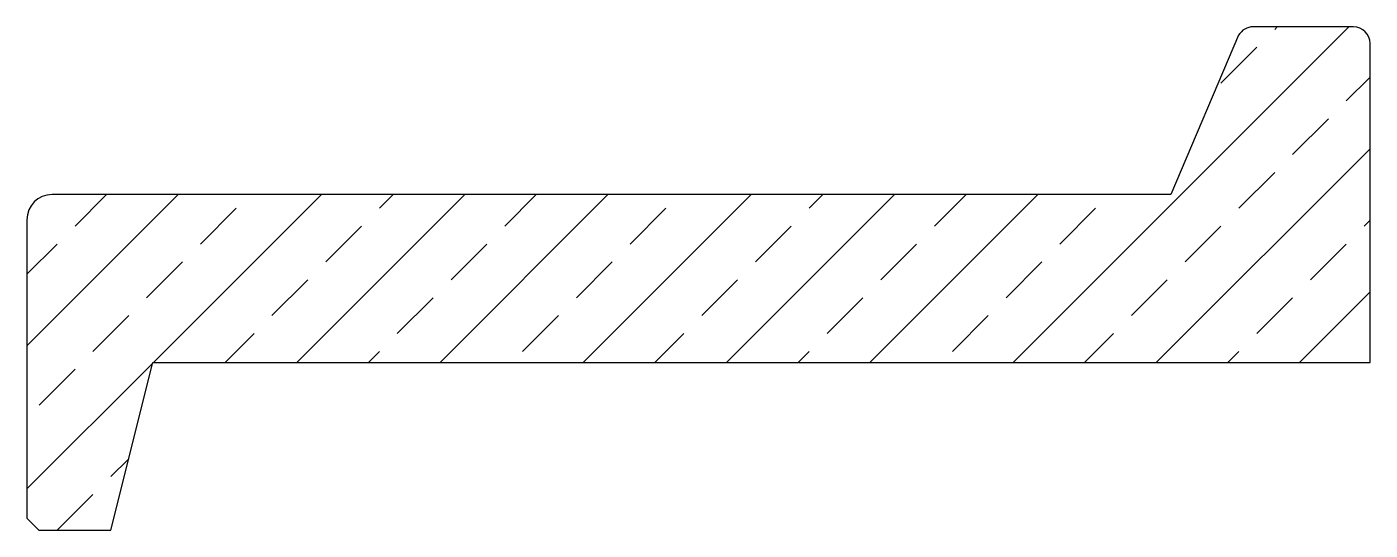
# Model space of a CAD drawing. Header units: metres. Extents: x -35 to 125, y -20 to 40.
import ezdxf

# ---------------------------------------------------------------- set-up
doc = ezdxf.new("R2010")
doc.units = ezdxf.units.M
doc.layers.add('A-DETL-GENF', color=92, linetype='Continuous', lineweight=18)

# ---------------------------------------------------------------- blocks, each defined once
blk = doc.blocks.new('31 holonite waterslag KK - type 160-1522342-00_0 Basismaterialen')
at = {"layer": 'A-DETL-GENF', "lineweight": 13}
h = blk.add_hatch(dxfattribs=at)
h.set_pattern_fill('FP_60', color=256, style=0, pattern_type=2)
h.set_pattern_definition([(45, (11570.667, -1445.159), (-8.531243, 8.531243), []), (45, (11579.198, -1445.159), (-8.531243, 8.531243), [6.032, -3.016])])
h.paths.add_polyline_path([(-25, -20), (-20, 0), (125, 0), (125, 38), (124.93, 38.52), (124.73, 39), (124.41, 39.41), (124, 39.73), (123.52, 39.93), (123, 40), (111.07, 40), (110.56, 39.93), (110.07, 39.73), (109.66, 39.41), (109.34, 39), (101.26, 20), (-32, 20), (-32.78, 19.9), (-33.5, 19.6), (-34.12, 19.12), (-34.6, 18.5), (-34.9, 17.78), (-35, 17), (-35, -18.59), (-33.59, -20)])
at = {"layer": 'A-DETL-GENF', "lineweight": 25}
for p, q in [((109.34, 39), (101.26, 20)), ((123, 40), (111.07, 40)), ((125, 0), (125, 38)), ((101.26, 20), (-32, 20)), ((-35, 17), (-35, -18.59)), ((-25, -20), (-20, 0)), ((-20, 0), (125, 0)), ((-35, -18.59), (-33.59, -20)), ((-33.59, -20), (-25, -20))]:
    blk.add_line(p, q, dxfattribs=at)
for centre, radius, start, end in [((111.07, 38), 2, 90, 150), ((123, 38), 2, 360, 90), ((-32, 17), 3, 90, 180)]:
    blk.add_arc(centre, radius, start, end, dxfattribs=at)

msp = doc.modelspace()

# ---------------------------------------------------------------- block references
msp.add_blockref('31 holonite waterslag KK - type 160-1522342-00_0 Basismaterialen', (0, 0))

doc.saveas('drawing.dxf')
